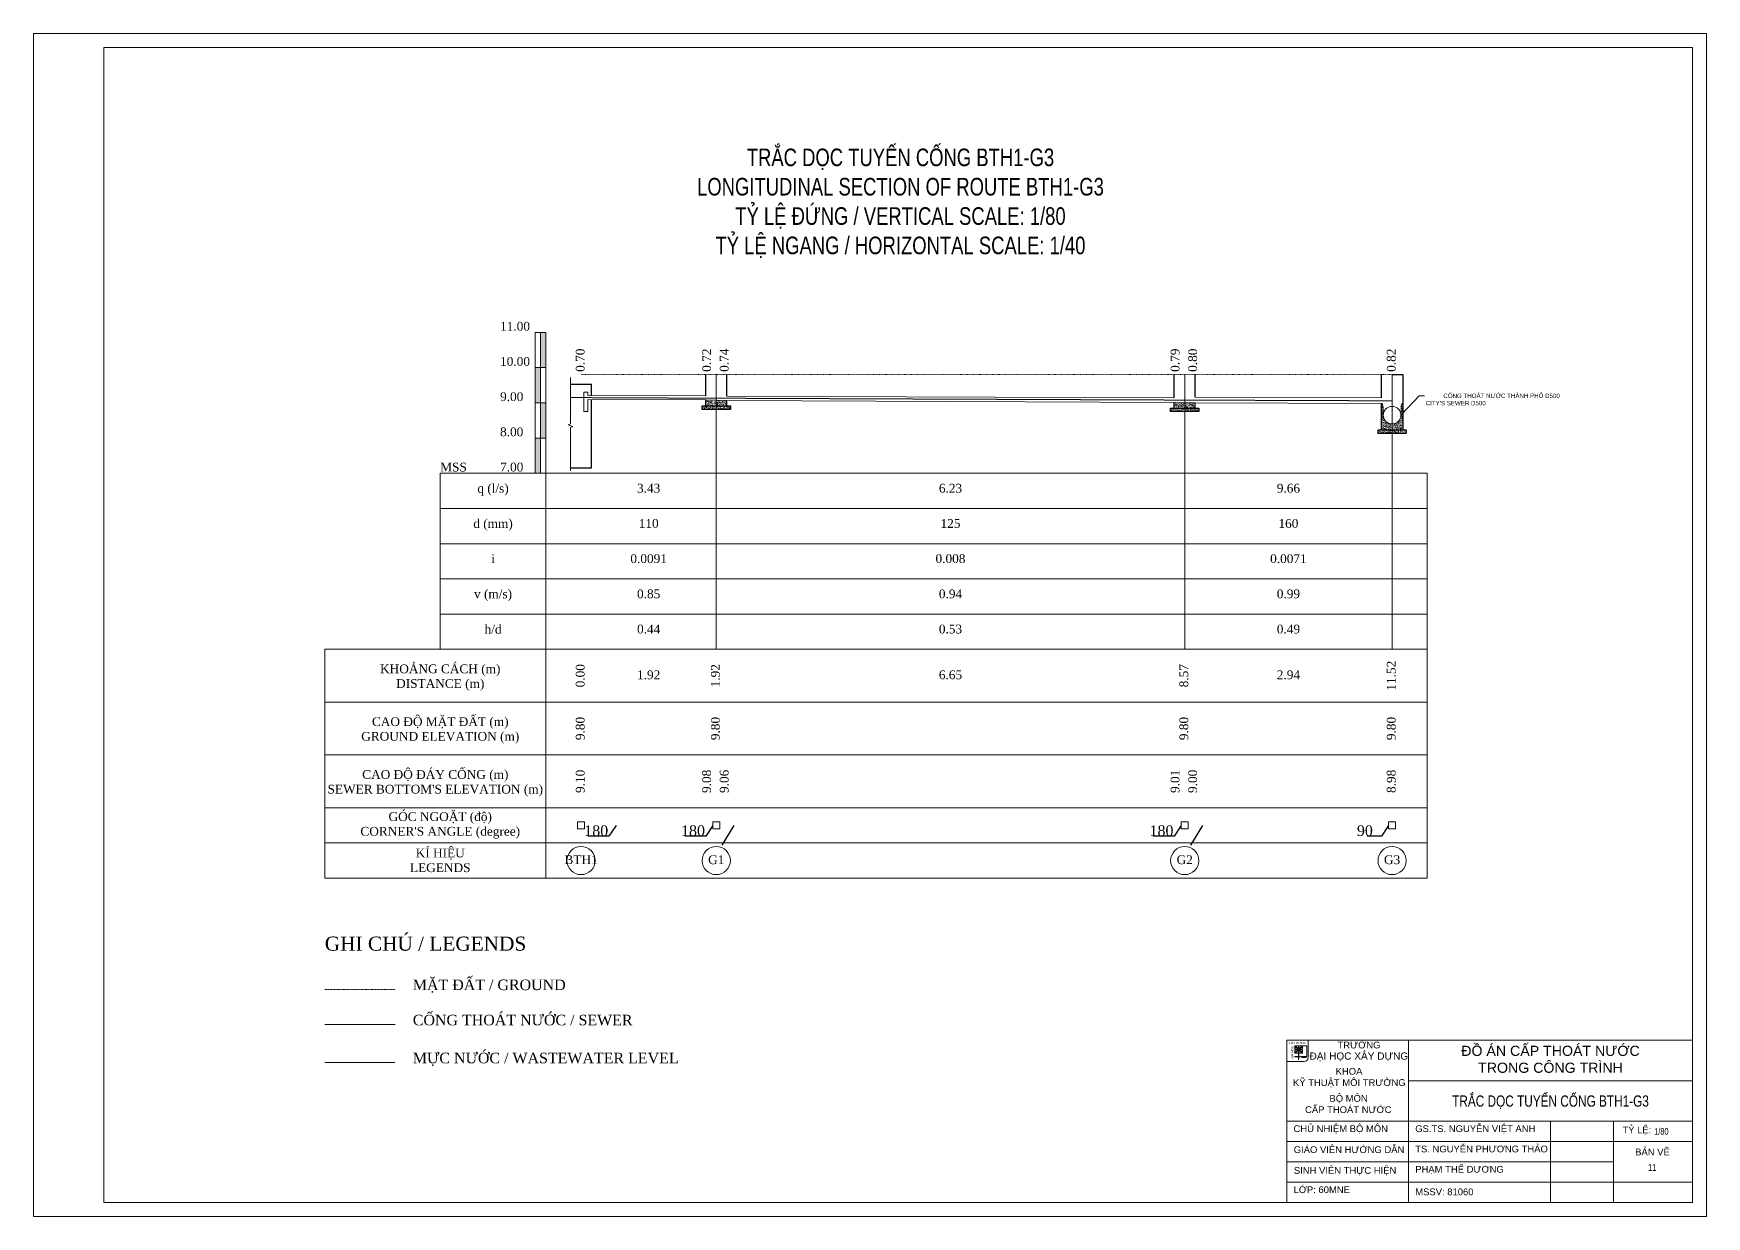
# Model space of a CAD drawing. Header units: millimetres. Extents: x -819040 to 60987, y -269988 to 131461.
# Drawn here: x -109466 to -61946, y -87133 to -53533 of the extents above; entities that cross this region are included whole.
import ezdxf
from ezdxf.enums import TextEntityAlignment as Align

# ---------------------------------------------------------------- set-up
doc = ezdxf.new("R2010")
doc.units = ezdxf.units.MM
doc.linetypes.add('ACAD_ISO02W100', pattern=[15, 12, -3])
doc.linetypes.add('ACAD_ISO03W100', pattern=[30, 12, -18])
doc.layers.get('0').update_dxf_attribs({"lineweight": 9})
for name, color, linetype, lineweight in [('Chu So lieu', 101, 'Continuous', 9), ('Day cong', 1, 'Continuous', 9), ('Duong giong', 42, 'Continuous', 9), ('Duong mat nuoc', 131, 'ACAD_ISO02W100', 9), ('GHI CHU', 51, 'Continuous', 9), ('GHI CHU @ 50', 51, 'Continuous', 9), ('GIENG THAM', 92, 'Continuous', 30), ('HATCH-BE TONG', 41, 'Continuous', 0), ('KHUNG GIAY-A2', 7, 'Continuous', 9), ('KHUNG TEN', 7, 'Continuous', 9), ('KICH THUOC', 21, 'Continuous', 13), ('Mat dat', 46, 'ACAD_ISO03W100', 9), ('Table', 7, 'Continuous', 9), ('Thuoc ty le', 3, 'Continuous', 9)]:
    doc.layers.add(name, color=color, linetype=linetype, lineweight=lineweight)
doc.styles.add('ARIANH', font='VnArialH.TTF')
doc.styles.add('FlowHy text style', font='times.ttf', dxfattribs={"height": 2.5})
doc.styles.add('KICH THUOC', font='arial.ttf', dxfattribs={"width": 0.75})
doc.styles.get("Standard").update_dxf_attribs({"font": 'arial.ttf', "width": 0.75})
doc.styles.add('TCVN-10', font='arial.ttf', dxfattribs={"width": 0.75, "height": 10})
doc.dimstyles.new('ISO-25', dxfattribs={"dimtxt": 2.5, "dimasz": 2.5, "dimexe": 1.25, "dimexo": 0.625, "dimtad": 1, "dimtxsty": 'Standard', "dimcen": 2.5, "dimadec": 0, "dimazin": 0, "dimtfac": 1, "dimtmove": 0, "dimatfit": 3, "dimfxl": 1, "dimarcsym": 0})
doc.dimstyles.new('TCVN-2.5', dxfattribs={"dimtxt": 2.5, "dimasz": 1.2, "dimexe": 1.2, "dimexo": 0, "dimgap": 0.8, "dimtad": 1, "dimtoh": 1, "dimdec": 0, "dimzin": 0, "dimdsep": 46, "dimtxsty": 'KICH THUOC', "dimblk": 'ARCHTICK', "dimcen": 1.2, "dimdle": 1.2, "dimclrd": 31, "dimclre": 31, "dimclrt": 256, "dimadec": 0, "dimazin": 0, "dimtm": 1e-09, "dimtfac": 1, "dimtdec": 0, "dimtix": 1, "dimtofl": 0, "dimtmove": 0, "dimatfit": 2, "dimfxl": 7, "dimfxlon": 1, "dimtolj": 1, "dimtzin": 0, "dimlwd": -1, "dimlwe": -1, "dimarcsym": 1})
pattern_1 = [(50, (-1505.52, -20), (54.6554, -4.781726), [5.715, -62.865]), (355, (-1505.52, -20), (-10.573026, 57.317054), [4.572, -50.292175]), (100.451445, (-1500.963, -20.4), (44.082374, 52.535326), [4.857003, -53.427073]), (46.1842, (-1505.52, -4.76), (81.323712, -12.6127), [8.5725, -94.2975]), (96.63556, (-1498.74, -5.81), (71.22124, 74.22784), [7.28551, -80.14068]), (351.18415, (-1505.52, -4.76), (71.22124, 74.22784), [6.85799, -75.43792]), (21, (-1497.9, -8.57), (45.484317, -30.67956), [5.715, -62.865]), (326, (-1497.9, -8.57), (18.540609, 55.25639), [4.572, -50.292]), (71.451445, (-1494.11, -11.127), (64.024926, 24.57683), [4.857003, -53.42698]), (37.5, (-1505.518, -20), (0.926581, 25.3665117), [0, -49.6824, 0, -51.054, 0, -50.4825]), (7.5, (-1505.518, -20), (20.045899, 30.0541724), [0, -29.1084, 0, -48.5394, 0, -19.2405]), (327.5, (-1522.51, -20), (40.6771786, -1.7186232), [0, -19.05, 0, -59.436, 0, -78.867]), (317.5, (-1530.13, -20), (44.438754, 7.627947), [0, -24.765, 0, -39.4716, 0, -56.007])]

# ---------------------------------------------------------------- blocks, each defined once
blk = doc.blocks.new('*U281')
at = {"layer": 'KHUNG TEN'}
for p, q in [((0, 2880), (-7200, 2880)), ((-7200, 0), (-7200, 2880)), ((-6824, 2880), (-7200, 2880)), ((-7200, 2503), (-7200, 2880)), ((-7056, 2782), (-7005, 2782)), ((-7056, 2777), (-7056, 2782)), ((-7056, 2782), (-7005, 2782)), ((-7056, 2778), (-7056, 2782)), ((-7056, 2782), (-7005, 2782)), ((-7056, 2777), (-7056, 2782)), ((-7056, 2781), (-7006, 2781)), ((-7056, 2777), (-7056, 2781)), ((-7056, 2778), (-6997, 2720)), ((-7055, 2732), (-7056, 2778)), ((-7056, 2777), (-6998, 2719)), ((-7056, 2731), (-7056, 2777)), ((-7056, 2777), (-6998, 2719)), ((-7056, 2731), (-7056, 2777)), ((-7056, 2777), (-6998, 2719)), ((-7056, 2731), (-7056, 2777)), ((-7056, 2655), (-6998, 2714)), ((-7056, 2656), (-6997, 2714)), ((-7056, 2656), (-6998, 2714)), ((-7056, 2655), (-6998, 2713)), ((-7055, 2703), (-7056, 2656)), ((-7056, 2702), (-7056, 2655)), ((-7056, 2702), (-7056, 2655)), ((-7056, 2702), (-7056, 2656)), ((-7052, 2782), (-6994, 2724)), ((-7052, 2782), (-6994, 2724)), ((-7052, 2781), (-6994, 2723)), ((-7052, 2651), (-6994, 2709)), ((-7052, 2651), (-6994, 2709)), ((-7052, 2651), (-6994, 2709)), ((-7051, 2782), (-6993, 2724)), ((-7051, 2720), (-7044, 2716)), ((-7051, 2712), (-7044, 2716)), ((-7051, 2652), (-6993, 2710)), ((-7050, 2721), (-7044, 2716)), ((-7050, 2721), (-7043, 2717)), ((-7050, 2721), (-7044, 2716)), ((-7050, 2713), (-7043, 2717)), ((-7050, 2712), (-7044, 2716)), ((-7050, 2712), (-7044, 2716)), ((-6998, 2719), (-7049, 2719)), ((-6997, 2720), (-7048, 2720)), ((-6998, 2719), (-7048, 2719)), ((-6998, 2719), (-7048, 2719)), ((-6998, 2714), (-7048, 2714)), ((-6998, 2714), (-7048, 2714)), ((-6998, 2713), (-7048, 2713)), ((-6997, 2714), (-7047, 2714)), ((-6995, 2774), (-6991, 2769)), ((-6995, 2774), (-6991, 2769)), ((-6994, 2775), (-6990, 2770)), ((-6994, 2774), (-6991, 2769)), ((-6994, 2724), (-6994, 2770)), ((-6994, 2723), (-6994, 2770)), ((-6994, 2724), (-6994, 2770)), ((-6994, 2529), (-6994, 2709)), ((-6994, 2529), (-6994, 2709)), ((-6994, 2529), (-6994, 2709)), ((-6993, 2724), (-6993, 2771)), ((-6993, 2530), (-6993, 2710)), ((-6987, 2774), (-6991, 2769)), ((-6988, 2774), (-6991, 2769)), ((-6987, 2774), (-6991, 2769)), ((-6987, 2775), (-6990, 2770)), ((-6930, 2782), (-6988, 2724)), ((-6930, 2782), (-6988, 2724)), ((-6930, 2781), (-6988, 2723)), ((-6988, 2724), (-6988, 2770)), ((-6988, 2723), (-6988, 2770)), ((-6988, 2724), (-6988, 2770)), ((-6930, 2651), (-6988, 2709)), ((-6988, 2560), (-6988, 2709)), ((-6930, 2651), (-6988, 2709)), ((-6988, 2560), (-6988, 2709)), ((-6930, 2651), (-6988, 2709)), ((-6988, 2560), (-6988, 2709)), ((-6929, 2782), (-6987, 2724)), ((-6987, 2724), (-6987, 2771)), ((-6929, 2652), (-6987, 2710)), ((-6987, 2561), (-6987, 2710)), ((-6926, 2777), (-6984, 2719)), ((-6926, 2777), (-6984, 2719)), ((-6925, 2777), (-6984, 2719)), ((-6984, 2719), (-6937, 2719)), ((-6984, 2719), (-6938, 2719)), ((-6984, 2719), (-6937, 2719)), ((-6926, 2655), (-6984, 2714)), ((-6984, 2714), (-6937, 2714)), ((-6925, 2656), (-6984, 2714)), ((-6984, 2714), (-6937, 2714)), ((-6926, 2655), (-6984, 2713)), ((-6984, 2713), (-6938, 2713)), ((-6925, 2778), (-6983, 2720)), ((-6983, 2720), (-6937, 2720)), ((-6925, 2656), (-6983, 2714)), ((-6983, 2714), (-6937, 2714)), ((-6977, 2781), (-6847, 2781)), ((-6976, 2782), (-6847, 2782)), ((-6976, 2782), (-6846, 2782)), ((-6976, 2782), (-6847, 2782)), ((-6934, 2720), (-6938, 2716)), ((-6934, 2720), (-6938, 2716)), ((-6933, 2720), (-6938, 2717)), ((-6938, 2717), (-6933, 2713)), ((-6938, 2716), (-6934, 2713)), ((-6938, 2716), (-6934, 2713)), ((-6933, 2721), (-6937, 2717)), ((-6937, 2717), (-6933, 2714)), ((-6926, 2777), (-6926, 2782)), ((-6926, 2777), (-6926, 2781)), ((-6926, 2731), (-6926, 2777)), ((-6926, 2731), (-6926, 2777)), ((-6926, 2702), (-6926, 2655)), ((-6926, 2702), (-6926, 2655)), ((-6925, 2778), (-6925, 2782)), ((-6925, 2777), (-6925, 2782)), ((-6925, 2732), (-6925, 2778)), ((-6925, 2731), (-6925, 2777)), ((-6925, 2703), (-6925, 2656)), ((-6925, 2702), (-6925, 2656)), ((-6847, 2782), (-6847, 2595)), ((-6847, 2782), (-6847, 2595)), ((-6847, 2781), (-6847, 2595)), ((-6846, 2782), (-6846, 2596)), ((-6824, 2880), (-6824, 2570)), ((-5040, 0), (-5040, 2880)), ((0, 2160), (0, 2880)), ((-6890, 2503), (-7200, 2503)), ((-6994, 2589), (-7058, 2589)), ((-7058, 2582), (-7058, 2589)), ((-6994, 2589), (-7058, 2589)), ((-7058, 2583), (-7058, 2589)), ((-6994, 2588), (-7058, 2588)), ((-7058, 2582), (-7058, 2588)), ((-6994, 2583), (-7058, 2583)), ((-6994, 2582), (-7058, 2582)), ((-6994, 2582), (-7058, 2582)), ((-6993, 2589), (-7057, 2589)), ((-7057, 2583), (-7057, 2589)), ((-6993, 2583), (-7057, 2583)), ((-7056, 2656), (-7056, 2652)), ((-7056, 2656), (-7056, 2651)), ((-7056, 2655), (-7056, 2651)), ((-7056, 2655), (-7056, 2651)), ((-7056, 2652), (-7005, 2652)), ((-7056, 2651), (-7005, 2651)), ((-7056, 2651), (-7006, 2651)), ((-7056, 2651), (-7005, 2651)), ((-6994, 2657), (-6991, 2661)), ((-6994, 2657), (-6991, 2661)), ((-6994, 2657), (-6991, 2660)), ((-6985, 2574), (-6994, 2529)), ((-6986, 2574), (-6994, 2529)), ((-6985, 2574), (-6994, 2529)), ((-6993, 2658), (-6990, 2661)), ((-6985, 2575), (-6993, 2530)), ((-6991, 2661), (-6985, 2655)), ((-6991, 2661), (-6985, 2655)), ((-6991, 2660), (-6986, 2655)), ((-6990, 2661), (-6985, 2656)), ((-6977, 2651), (-6926, 2651)), ((-6976, 2652), (-6925, 2652)), ((-6976, 2651), (-6926, 2651)), ((-6976, 2651), (-6925, 2651)), ((-6865, 2591), (-6960, 2591)), ((-6865, 2591), (-6960, 2591)), ((-6864, 2592), (-6959, 2592)), ((-6865, 2591), (-6959, 2591)), ((-6888, 2575), (-6942, 2571)), ((-6888, 2575), (-6942, 2571)), ((-6888, 2575), (-6942, 2571)), ((-6872, 2571), (-6942, 2571)), ((-6872, 2571), (-6942, 2571)), ((-6872, 2571), (-6942, 2571)), ((-6887, 2576), (-6941, 2571)), ((-6871, 2571), (-6941, 2571)), ((-6926, 2655), (-6926, 2651)), ((-6926, 2655), (-6926, 2651)), ((-6925, 2656), (-6925, 2652)), ((-6925, 2656), (-6925, 2651)), ((0, 2160), (-5040, 2160)), ((0, 1440), (0, 2160)), ((-7200, 1440), (0, 1440)), ((-2520, 0), (-2520, 1440)), ((-1401, 0), (-1401, 1440)), ((0, 1080), (0, 1440)), ((-7200, 1080), (0, 1080)), ((0, 360), (0, 1080)), ((-7200, 720), (-1401, 720)), ((-7200, 360), (0, 360)), ((0, 0), (0, 360)), ((-5040, 0), (-7200, 0)), ((-2520, 0), (-5040, 0)), ((-1440, 0), (-2520, 0)), ((0, 0), (-1440, 0))]:
    blk.add_line(p, q, dxfattribs=at)
for points in [[(0, 0), (0, 1440), (-7200, 1440), (-7200, 0)], [(-7200, 0), (0, 0)]]:
    blk.add_lwpolyline(points, dxfattribs=at)
for centre, radius, start, end in [((-7044, 2731), 12.7, 182.09, 237.073), ((-7044, 2731), 12.7, 182.09, 237.073), ((-7043, 2731), 12.7, 182.09, 237.073), ((-7045, 2702), 11.7, 117.544, 179.9029), ((-7045, 2702), 11.7, 117.544, 179.9029), ((-7044, 2702), 11.7, 117.544, 179.9029), ((-7043, 2732), 12.7, 182.09, 237.073), ((-7044, 2703), 11.7, 117.544, 179.9029), ((-7006, 2770), 11.7, 0.049, 89.951), ((-7005, 2770), 11.7, 0.049, 89.951), ((-7005, 2771), 11.7, 0.049, 89.951), ((-7005, 2770), 11.7, 0.049, 89.951), ((-6976, 2770), 11.7, 90.049, 179.951), ((-6976, 2770), 11.7, 90.049, 179.951), ((-6977, 2770), 11.7, 90.049, 179.951), ((-6976, 2771), 11.7, 90.049, 179.951), ((-6938, 2731), 11.7, 270.0009, 359.9029), ((-6938, 2702), 11.7, 0.0971, 89.9991), ((-6937, 2732), 11.7, 270.0009, 359.9029), ((-6937, 2731), 11.7, 270.0009, 359.9029), ((-6937, 2731), 11.7, 270.0009, 359.9029), ((-6937, 2702), 11.7, 0.0971, 89.9991), ((-6937, 2703), 11.7, 0.0971, 89.9991), ((-6937, 2702), 11.7, 0.0971, 89.9991), ((-7006, 2663), 11.7, 270.049, 359.951), ((-7005, 2663), 11.7, 270.049, 359.951), ((-7005, 2664), 11.7, 270.049, 359.951), ((-7005, 2663), 11.7, 270.049, 359.951), ((-6976, 2663), 11.7, 180.049, 269.951), ((-6977, 2663), 11.7, 180.049, 269.951), ((-6976, 2663), 11.7, 180.049, 269.951), ((-6976, 2664), 11.7, 180.049, 269.951), ((-6960, 2563), 28.3, 89.9871, 156.3994), ((-6959, 2564), 28.3, 89.9871, 156.3994), ((-6960, 2563), 28.3, 89.9871, 156.3994), ((-6959, 2563), 28.3, 89.9871, 156.3994), ((-6890, 2569), 65.9, 270, 0), ((-6888, 2600), 24.5, 270, 339.999), ((-6888, 2599), 24.5, 270, 339.999), ((-6888, 2600), 24.5, 270, 339.999), ((-6887, 2600), 24.5, 270, 339.999), ((-6872, 2595), 24.7, 270, 0), ((-6872, 2595), 24.7, 270, 0), ((-6872, 2595), 24.7, 270, 0), ((-6871, 2596), 24.7, 270, 0)]:
    blk.add_arc(centre, radius, start, end, dxfattribs=at)
at = {"layer": 'KHUNG TEN', "style": 'ARIANH'}
for s, p in [('x   y dùng', (-7171, 2810)), ('¢', (-7128, 2809))]:
    blk.add_text(s, height=39, dxfattribs=at).set_placement(p)
blk.add_text('®¹i häc', height=39, rotation=90, dxfattribs=at).set_placement((-7085, 2551))
for s, insert, char_height, width, attachment_point in [('{\\fArial|b0|i0|c0|p34;ĐẠI HỌC XÂY DỰNG}', (-6798, 2663), 128, 7638.54, 1), ('{\\fArial|b0|i0|c0|p34;TRƯỜNG}', (-6301, 2854), 120, 7638.54, 1), ('{\\fArial|b0|i0|c0|p34;ĐỒ ÁN CẤP THOÁT NƯỚC\\PTRONG CÔNG TRÌNH}', (-2520, 2540), 180, 5040, 5), ('\\pi796.03087;{\\fArial|b0|i0|c0|p34;KHOA\\P\\pi38.66388;KỸ THUẬT MÔI TRƯỜNG }', (-7130, 2388), 120, 2055.12, 1), ('\\pi657.88068;{\\fArial|b0|i0|c0|p34;BỘ MÔN \\P\\pi224.82474;CẤP THOÁT NƯỚC}', (-7102, 1907), 120, 1969.62, 1), ('{\\fArial|b0|i0|c0|p34;CHỦ NHIỆM BỘ MÔN}', (-7081, 1369), 120, 2368.22, 1), ('{\\fArial|b0|i0|c0|p34;GS.TS. NGUYỄN VIỆT ANH}', (-4921, 1369), 120, 2368.22, 1), ('{\\fArial|b0|i0|c0|p34;TỶ LỆ:}', (-1243, 1348), 120, 1287.18, 1), ('{\\fArial|b0|i0|c0|p34;GIÁO VIÊN HƯỚNG DẪN}', (-7078, 997), 120, 2368.22, 1), ('{\\fArial|b0|i0|c0|p34;TS. NGUYỄN PHƯƠNG THẢO}', (-4921, 1009), 120, 2537.36, 1), ('{\\fArial|b0|i0|c0|p34;BẢN VẼ }', (-1017, 956), 120, 1287.18, 1), ('{\\fArial|b0|i0|c0|p34;SINH VIÊN THỰC HIỆN}', (-7076, 628), 120, 2368.22, 1), ('{\\fArial|b0|i0|c0|p34;PHẠM THẾ DƯƠNG}', (-4921, 649), 120, 2368.22, 1), ('L{\\fArial|b0|i0|c0|p34;Ớ}P: 60MNE', (-7081, 286), 120, 2368.22, 1), ('MSSV: 81060', (-4921, 248), 120, 2368.22, 1)]:
    blk.add_mtext(s, dxfattribs=dict(at, insert=insert, char_height=char_height, width=width, attachment_point=attachment_point))
at = {"layer": 'KHUNG TEN', "width": 0.75}
blk.add_attdef('TEN_BAN_VE', text='', height=200, dxfattribs=at).set_placement((-2520, 1800), align=Align.MIDDLE_CENTER)
at = {"layer": 'KHUNG TEN', "style": 'TCVN-10', "width": 0.75}
for tag, p in [('TY_LE', (-679, 1201)), ('STT', (-789, 561)), ('NGAY_HOAN_THANH', (-1271, 121))]:
    blk.add_attdef(tag, p, '', height=120, dxfattribs=at)
blk = doc.blocks.new('_ArchTick')
at = {"color": 0, "linetype": 'ByBlock', "const_width": 0.15}
blk.add_lwpolyline([(-0.5, -0.5), (0.5, 0.5)], dxfattribs=at)

msp = doc.modelspace()

# ---------------------------------------------------------------- hatches: boundary and pattern name
at = {"layer": 'HATCH-BE TONG'}
h = msp.add_hatch(dxfattribs=at)
h.set_pattern_fill('AR-CONC', color=256, scale=0.3)
h.set_pattern_definition(pattern_1)
h.paths.add_polyline_path([(-89672.8, -64109.4), (-90472.8, -64109.4), (-90472.8, -64209.4), (-89672.8, -64209.4)])
h = msp.add_hatch(dxfattribs=at)
h.set_pattern_fill('AR-CONC', color=256, scale=0.3)
h.set_pattern_definition(pattern_1)
h.paths.add_polyline_path([(-89772.8, -63960.6), (-90372.8, -63939.1), (-90372.8, -64109.4), (-89772.8, -64109.4)])
h = msp.add_hatch(dxfattribs=at)
h.set_pattern_fill('AR-CONC', color=256, scale=0.3)
h.set_pattern_definition(pattern_1)
h.paths.add_polyline_path([(-76466.8, -64024.5), (-77066.8, -64011.2), (-77066.8, -64173.4), (-76466.8, -64173.4)])
h = msp.add_hatch(dxfattribs=at)
h.set_pattern_fill('AR-CONC', color=256, scale=0.3)
h.set_pattern_definition(pattern_1)
edge = h.paths.add_edge_path()
edge.add_spline(control_points=[(-70576.8, -64044.1), (-70582.8, -64044.9), (-70596.5, -64047), (-70616.6, -64088.3), (-70622.9, -64203.2), (-70625.1, -64313), (-70626.8, -64394)], knot_values=[0.7655509, 0.7655509, 0.7655509, 0.7655509, 17.9698169, 40.2731578, 126.4247743, 368.1890087, 368.1890087, 368.1890087, 368.1890087], degree=3, periodic=0)
edge.add_arc((-70876.8, -64372.5), 250.9, 184.77736, 355.0912, ccw=False)
edge.add_spline(control_points=[(-71126.8, -64393.4), (-71128.3, -64312.4), (-71130.3, -64202.6), (-71136.2, -64087.7), (-71156.4, -64046.1), (-71170.5, -64044.2), (-71176.8, -64043.3)], knot_values=[0, 0, 0, 0, 241.7642343, 327.9158509, 350.2191917, 368.1890087, 368.1890087, 368.1890087, 368.1890087], degree=3, periodic=0)
edge.add_line((-71176.8, -64043.3), (-71176.8, -64793.6))
edge.add_line((-71176.8, -64793.6), (-70576.8, -64793.6))
edge.add_line((-70576.8, -64793.6), (-70576.8, -64044.1))
h = msp.add_hatch(dxfattribs=at)
h.set_pattern_fill('AR-CONC', color=256, scale=0.3)
h.set_pattern_definition(pattern_1)
h.paths.add_polyline_path([(-76366.8, -64173.4), (-77166.8, -64173.4), (-77166.8, -64273.4), (-76366.8, -64273.4)])
h = msp.add_hatch(dxfattribs=at)
h.set_pattern_fill('AR-CONC', color=256, scale=0.3)
h.set_pattern_definition([(50, (-1505.52, -61), (54.6554, -4.781726), [5.715, -62.865]), (355, (-1505.52, -61), (-10.573026, 57.317054), [4.572, -50.292175]), (100.451445, (-1500.963, -61.4), (44.082374, 52.535326), [4.857003, -53.427073]), (46.1842, (-1505.52, -45.76), (81.32371, -12.6127), [8.5725, -94.2975]), (96.63556, (-1498.74, -46.81), (71.22124, 74.22784), [7.28551, -80.14068]), (351.18415, (-1505.52, -45.76), (71.22124, 74.22784), [6.85799, -75.43792]), (21, (-1497.9, -49.57), (45.484317, -30.67956), [5.715, -62.865]), (326, (-1497.9, -49.57), (18.54061, 55.25639), [4.572, -50.292]), (71.451445, (-1494.11, -52.127), (64.024926, 24.57683), [4.857003, -53.42698]), (37.5, (-1505.518, -61), (0.926581, 25.3665117), [0, -49.6824, 0, -51.054, 0, -50.4825]), (7.5, (-1505.518, -61), (20.045899, 30.0541724), [0, -29.1084, 0, -48.5394, 0, -19.2405]), (327.5, (-1522.51, -61), (40.6771786, -1.718623), [0, -19.05, 0, -59.436, 0, -78.867]), (317.5, (-1530.13, -61), (44.438754, 7.627947), [0, -24.765, 0, -39.4716, 0, -56.007])])
h.paths.add_polyline_path([(-70476.8, -64793.6), (-71276.8, -64793.6), (-71276.8, -64893.6), (-70476.8, -64893.6)])
at = {"layer": 'Table'}
for points in [[(-95062.8, -63023.4), (-94912.8, -63023.4), (-94912.8, -62023.4), (-95062.8, -62023.4)], [(-95212.8, -64023.4), (-95062.8, -64023.4), (-95062.8, -63023.4), (-95212.8, -63023.4)], [(-95062.8, -65023.4), (-94912.8, -65023.4), (-94912.8, -64023.4), (-95062.8, -64023.4)], [(-95212.8, -66023.4), (-95062.8, -66023.4), (-95062.8, -65023.4), (-95212.8, -65023.4)]]:
    msp.add_hatch(color=256, dxfattribs=at).paths.add_polyline_path(points)

# ---------------------------------------------------------------- linework, layer by layer
at = {"layer": 'Day cong'}
for p, q in [((-93834.4, -63725.3), (-93834.4, -64272.1)), ((-93834.4, -63725.3), (-93724.4, -63725.3)), ((-93724.4, -63725.3), (-93724.4, -63814.2)), ((-93724.4, -63814.2), (-90372.8, -63829.1)), ((-93724.4, -63924.2), (-90372.8, -63939.1)), ((-93724.4, -63924.2), (-93724.4, -64272.1)), ((-90372.8, -63939.1), (-89772.8, -63960.6)), ((-89772.8, -63835.6), (-77066.8, -63886.2)), ((-89772.8, -63960.6), (-77066.8, -64011.2)), ((-77066.8, -64011.2), (-76466.8, -64024.5)), ((-76466.8, -63864.5), (-71176.8, -63883.3)), ((-76466.8, -64024.5), (-71176.8, -64043.3)), ((-93834.4, -64272.1), (-93724.5, -64272.1)), ((-101191.5, -81682.9), (-99191.5, -81682.9))]:
    msp.add_line(p, q, dxfattribs=at)
for centre, radius in [((-70876.8, -64373.4), 250), ((-93912.8, -77023.4), 400), ((-90072.8, -77023.4), 400), ((-76766.8, -77023.4), 400), ((-70876.8, -77023.4), 400)]:
    msp.add_circle(centre, radius, dxfattribs=at)
for points in [[(-71176.8, -64043.3), (-71159.5, -64048.2), (-71147.1, -64066.7), (-71133.2, -64151.7), (-71126.8, -64393.4)], [(-70576, -64044), (-70593.3, -64048.8), (-70605.7, -64067.3), (-70619.9, -64152.3), (-70626.8, -64394)]]:
    msp.add_spline(points, degree=3, dxfattribs=at)
at = {"layer": 'Duong giong'}
for p, q in [((-90072.8, -71023.4), (-90072.8, -63223.4)), ((-76766.8, -71023.4), (-76766.8, -63223.4)), ((-70876.8, -71023.4), (-70876.8, -63223.4))]:
    msp.add_line(p, q, dxfattribs=at)
at = {"layer": 'Duong mat nuoc'}
for p, q in [((-94212.8, -63874.1), (-90072.8, -63892.4)), ((-90072.8, -63892.4), (-76766.8, -63945.4)), ((-76766.8, -63945.4), (-70876.8, -63966.4))]:
    msp.add_line(p, q, dxfattribs=at)
at = {"layer": 'Duong mat nuoc', "ltscale": 0.5}
msp.add_line((-101191.5, -82761.4), (-99191.5, -82761.4), dxfattribs=at)
at = {"layer": 'GIENG THAM'}
for p, q in [((-94212.8, -63493.4), (-93612.8, -63493.4)), ((-93612.8, -63814.7), (-93612.8, -63493.4)), ((-90372.8, -63829.1), (-90372.8, -63223.4)), ((-89772.8, -63835.6), (-89772.8, -63223.4)), ((-77066.8, -63886.2), (-77066.8, -63223.4)), ((-76466.8, -63864.5), (-76466.8, -63223.4)), ((-71176.8, -63883.3), (-71176.8, -63223.4)), ((-70876.8, -63223.4), (-70576.8, -63223.4)), ((-70576.8, -63223.4), (-70576.8, -64793.6)), ((-93612.8, -65873.7), (-93612.8, -63924.7)), ((-90372.8, -64109.4), (-90372.8, -63939.1)), ((-89772.8, -64109.4), (-89772.8, -63960.6)), ((-77066.8, -64173.4), (-77066.8, -64011.2)), ((-76466.8, -64173.4), (-76466.8, -64024.5)), ((-71176.8, -64793.6), (-71176.8, -64043.3)), ((-94212.8, -65873.7), (-93612.8, -65873.7))]:
    msp.add_line(p, q, dxfattribs=at)
for points in [[(-90472.8, -64109.4), (-89672.8, -64109.4), (-89672.8, -64209.4), (-90472.8, -64209.4)], [(-77166.8, -64173.4), (-76366.8, -64173.4), (-76366.8, -64273.4), (-77166.8, -64273.4)], [(-71276.8, -64793.6), (-70476.8, -64793.6), (-70476.8, -64893.6), (-71276.8, -64893.6)]]:
    msp.add_lwpolyline(points, close=True, dxfattribs=at)
at = {"layer": 'KHUNG GIAY-A2'}
for points in [[(-109466.1, -87133.2), (-61946.1, -87133.2), (-61946.1, -53533.2), (-109466.1, -53533.2)], [(-107466.1, -86733.2), (-62346.1, -86733.2), (-62346.1, -53933.2), (-107466.1, -53933.2)]]:
    msp.add_lwpolyline(points, close=True, dxfattribs=at)
at = {"layer": 'KICH THUOC', "linetype": 'Continuous'}
msp.add_lwpolyline([(-94212.8, -63300.1), (-94212.8, -64623.4), (-94281.5, -64648.4), (-94144.1, -64698.4), (-94212.8, -64723.4), (-94212.8, -65951.8)], dxfattribs=at)
at = {"layer": 'Mat dat'}
for p, q in [((-93912.8, -63223.4), (-90072.8, -63223.4)), ((-90072.8, -63223.4), (-76766.8, -63223.4)), ((-76766.8, -63223.4), (-70876.8, -63223.4))]:
    msp.add_line(p, q, dxfattribs=at)
at = {"layer": 'Mat dat', "ltscale": 0.5}
msp.add_line((-101191.5, -80682.9), (-99191.5, -80682.9), dxfattribs=at)
at = {"layer": 'Table'}
for p, q in [((-94912.8, -62023.4), (-95062.8, -62023.4)), ((-95062.8, -62023.4), (-95062.8, -63023.4)), ((-94912.8, -63023.4), (-94912.8, -62023.4)), ((-95062.8, -63023.4), (-95212.8, -63023.4)), ((-95212.8, -63023.4), (-95212.8, -64023.4)), ((-95062.8, -64023.4), (-95062.8, -63023.4)), ((-95062.8, -63023.4), (-94912.8, -63023.4)), ((-95212.8, -64023.4), (-95062.8, -64023.4)), ((-94912.8, -64023.4), (-95062.8, -64023.4)), ((-95062.8, -64023.4), (-95062.8, -65023.4)), ((-94912.8, -65023.4), (-94912.8, -64023.4)), ((-95062.8, -65023.4), (-95212.8, -65023.4)), ((-95212.8, -65023.4), (-95212.8, -66023.4)), ((-95062.8, -66023.4), (-95062.8, -65023.4)), ((-95062.8, -65023.4), (-94912.8, -65023.4)), ((-97912.8, -71023.4), (-97912.8, -66023.4)), ((-97912.8, -66023.4), (-69876.8, -66023.4)), ((-95212.8, -66023.4), (-95062.8, -66023.4)), ((-94912.8, -77523.4), (-94912.8, -66023.4)), ((-69876.8, -77523.4), (-69876.8, -66023.4)), ((-97912.8, -67023.4), (-69876.8, -67023.4)), ((-97912.8, -68023.4), (-69876.8, -68023.4)), ((-97912.8, -69023.4), (-69876.8, -69023.4)), ((-97912.8, -70023.4), (-69876.8, -70023.4)), ((-101191.5, -71023.4), (-69876.8, -71023.4)), ((-101191.5, -77523.4), (-101191.5, -71023.4)), ((-101191.5, -72523.4), (-69876.8, -72523.4)), ((-101191.5, -74023.4), (-69876.8, -74023.4)), ((-101191.5, -75523.4), (-69876.8, -75523.4)), ((-93812.8, -75923.4), (-94012.8, -75923.4)), ((-94012.8, -75923.4), (-94012.8, -76123.4)), ((-93812.8, -76123.4), (-93812.8, -75923.4)), ((-89972.8, -75923.4), (-90172.8, -75923.4)), ((-90172.8, -75923.4), (-90172.8, -76123.4)), ((-89972.8, -76123.4), (-89972.8, -75923.4)), ((-76666.8, -75923.4), (-76866.8, -75923.4)), ((-76866.8, -75923.4), (-76866.8, -76123.4)), ((-76666.8, -76123.4), (-76666.8, -75923.4)), ((-70776.8, -75923.4), (-70976.8, -75923.4)), ((-70976.8, -75923.4), (-70976.8, -76123.4)), ((-70776.8, -76123.4), (-70776.8, -75923.4)), ((-94012.8, -76123.4), (-93812.8, -76123.4)), ((-90172.8, -76123.4), (-89972.8, -76123.4)), ((-76866.8, -76123.4), (-76666.8, -76123.4)), ((-70976.8, -76123.4), (-70776.8, -76123.4)), ((-101191.5, -76523.4), (-69876.8, -76523.4)), ((-101191.5, -77523.4), (-69876.8, -77523.4))]:
    msp.add_line(p, q, dxfattribs=at)
at = {"layer": 'Thuoc ty le'}
for p, q in [((-95212.8, -66023.4), (-95212.8, -62023.4)), ((-95212.8, -62023.4), (-94912.8, -62023.4)), ((-95062.8, -66023.4), (-95062.8, -62023.4)), ((-94912.8, -66023.4), (-94912.8, -62023.4))]:
    msp.add_line(p, q, dxfattribs=at)

# ---------------------------------------------------------------- block references
at = {"layer": 'GHI CHU', "xscale": 1.6, "yscale": 1.6, "zscale": 1.6}
msp.add_blockref('*U281', (-62346.1, -86733.2), dxfattribs=at).add_auto_attribs({'TY_LE': '1/80', 'STT': '11', 'TEN_BAN_VE': 'TRẮC DỌC TUYẾN CỐNG BTH1-G3'})

# ---------------------------------------------------------------- texts
at = {"layer": 'Chu So lieu', "style": 'FlowHy text style'}
for s, insert, char_height, width, attachment_point in [('11.00', (-96212.8, -61723.4), 250, 300, 1), ('10.00', (-96212.8, -62723.4), 250, 300, 1), ('9.00', (-96212.8, -63723.4), 250, 300, 1), ('8.00', (-96212.8, -64723.4), 250, 300, 1), ('MSS', (-97912.8, -65723.4), 250, 300, 1), ('7.00', (-96212.8, -65723.4), 250, 300, 1), ('q (l/s)', (-96412.8, -66491), 250, 3000, 5), ('3.43', (-91992.8, -66450.9), 250, 3840, 5), ('6.23', (-83419.8, -66450.9), 250, 13306, 5), ('9.66', (-73821.8, -66450.9), 250, 5890, 5), ('d (mm)', (-96412.8, -67491), 250, 3000, 5), ('110', (-91992.8, -67450.6), 250, 3840, 5), ('125', (-83419.8, -67450.6), 250, 13306, 5), ('160', (-73821.8, -67450.6), 250, 5890, 5), ('i', (-96412.8, -68451.6), 250, 3000, 5), ('0.0091', (-91992.8, -68450.9), 250, 3840, 5), ('0.008', (-83419.8, -68450.9), 250, 13306, 5), ('0.0071', (-73821.8, -68450.9), 250, 5890, 5), ('v (m/s)', (-96412.8, -69491), 250, 3000, 5), ('0.85', (-91992.8, -69450.9), 250, 3840, 5), ('0.94', (-83419.8, -69450.9), 250, 13306, 5), ('0.99', (-73821.8, -69450.9), 250, 5890, 5), ('h/d', (-96412.8, -70454.1), 250, 3000, 5), ('0.44', (-91992.8, -70450.9), 250, 3840, 5), ('0.53', (-83419.8, -70450.9), 250, 13306, 5), ('0.49', (-73821.8, -70450.9), 250, 5890, 5), ('KHOẢNG CÁCH (m)\\PDISTANCE (m)', (-97912.4, -71827.4), 250, 5500, 5), ('1.92', (-91992.8, -71750.9), 250, 3840, 5), ('6.65', (-83419.8, -71750.9), 250, 13306, 5), ('2.94', (-73821.8, -71750.9), 250, 5890, 5), ('CAO ĐỘ MẶT ĐẤT (m)\\PGROUND ELEVATION (m)', (-97912.4, -73327.4), 250, 5500, 5), ("CAO ĐỘ ĐÁY CỐNG (m)\\PSEWER BOTTOM'S ELEVATION (m)", (-98052.2, -74827.4), 250, 7138.565, 5), ("GÓC NGOẶT (độ)\\PCORNER'S ANGLE (degree)", (-97912.4, -76024.8), 250, 5500, 5), ('180', (-93821.8, -76023.4), 300, 700, 1), ('180', (-91072.8, -76023.4), 300, 700, 1), ('180', (-77766.8, -76023.4), 300, 700, 1), ('90', (-71876.8, -76023.4), 300, 700, 1), ('KÍ HIỆU\\PLEGENDS', (-97912.4, -77018.7), 250, 5500, 5), ('BTH1', (-93912.8, -76998.4), 250, 800, 5), ('G1', (-90072.8, -77001.2), 250, 800, 5), ('G2', (-76766.8, -77001.2), 250, 800, 5), ('G3^M', (-70876.8, -77001.2), 250, 800, 5), ('GHI CHÚ / LEGENDS', (-101191.5, -79182.9), 400, 6000, 1), ('MẶT ĐẤT / GROUND', (-98691.5, -80402.9), 300, 10000, 1), ('CỐNG THOÁT NƯỚC / SEWER', (-98691.5, -81402.9), 300, 6762.068, 1), ('MỰC NƯỚC / WASTEWATER LEVEL', (-98691.5, -82481.4), 300, 8011.904, 1)]:
    msp.add_mtext(s, dxfattribs=dict(at, insert=insert, char_height=char_height, width=width, attachment_point=attachment_point))
at = {"layer": 'Chu So lieu', "char_height": 250, "rotation": 90, "style": 'FlowHy text style'}
for s, insert, width, attachment_point in [('0.70', (-94062.8, -63143.4), 300, 1), ('0.72', (-90472.8, -63143.4), 300, 1), ('0.74', (-89972.8, -63143.4), 300, 1), ('0.79', (-77166.8, -63143.4), 300, 1), ('0.80', (-76666.8, -63143.4), 300, 1), ('0.82', (-71026.8, -63143.4), 300, 1), ('0.00', (-93935.3, -71773.4), 1500, 5), ('1.92', (-90095.3, -71773.4), 1500, 5), ('8.57', (-76789.3, -71773.4), 1500, 5), ('11.52', (-70899.3, -71773.4), 1500, 5), ('9.80', (-93935.3, -73273.4), 1500, 5), ('9.80', (-90095.3, -73273.4), 1500, 5), ('9.80', (-76789.3, -73273.4), 1500, 5), ('9.80', (-70899.3, -73273.4), 1500, 5), ('9.10', (-93935.3, -74773.4), 1500, 5), ('9.08', (-90345.3, -74773.4), 1500, 5), ('9.06', (-89845.3, -74773.4), 1500, 5), ('9.01', (-77039.3, -74773.4), 1500, 5), ('9.00', (-76539.3, -74773.4), 1500, 5), ('8.98', (-70899.3, -74773.4), 1500, 5)]:
    msp.add_mtext(s, dxfattribs=dict(at, insert=insert, width=width, attachment_point=attachment_point))
at = {"layer": 'GHI CHU @ 50', "insert": (-84840.7, -58357.3), "char_height": 500, "attachment_point": 5, "style": 'TCVN-10'}
msp.add_mtext_dynamic_manual_height_columns('TRẮC DỌC TUYẾN CỐNG BTH1-G3\\PLONGITUDINAL SECTION OF ROUTE BTH1-G3\\PTỶ LỆ ĐỨNG / VERTICAL SCALE: 1/80\\PTỶ LỆ NGANG / HORIZONTAL SCALE: 1/40', width=21002.742, gutter_width=2500, heights=[0], dxfattribs=at)
at = {"layer": 'GHI CHU @ 50', "insert": (-69920.3, -63761), "char_height": 125, "attachment_point": 1, "style": 'KICH THUOC'}
msp.add_mtext("{\\W1;^ICỐNG THOÁT NƯỚC THÀNH PHỐ D500\\PCITY'S SEWER D500}", dxfattribs=at)

# ---------------------------------------------------------------- leaders
at = {"layer": 'GHI CHU @ 50', "annotation_type": 0, "has_hookline": 1, "hookline_direction": 0, "text_width": 3289.6}
msp.add_leader([(-70626.8, -64373.4), (-70110.3, -63823.5), (-69960.3, -63823.5)], dimstyle='TCVN-2.5', override={"dimscale": 50, "dimasz": 3, "dimgap": 0.8, "dimtad": 0}, dxfattribs=at)
at = {"layer": 'Table', "annotation_type": 0, "has_hookline": 1, "hookline_direction": 1}
for points, text_width in [([(-92912.8, -76023.4), (-93119.2, -76329.2), (-93121.2, -76329.2)], 596.8), ([(-90172.8, -76023.4), (-90370.2, -76329.2), (-90372.2, -76329.2)], 596.8), ([(-76866.8, -76023.4), (-77064.2, -76329.2), (-77066.2, -76329.2)], 596.8), ([(-70976.8, -76023.4), (-71174.2, -76330.1), (-71176.2, -76330.1)], 409.7)]:
    msp.add_leader(points, dimstyle='ISO-25', override={"dimasz": 2}, dxfattribs=dict(at, text_width=text_width))
at = {"layer": 'Table'}
for points in [[(-89572.8, -76023.4), (-89910.3, -76585.9)], [(-76266.8, -76023.4), (-76604.3, -76585.9)]]:
    msp.add_leader(points, dimstyle='ISO-25', override={"dimasz": 2}, dxfattribs=at)

doc.saveas('drawing.dxf')
